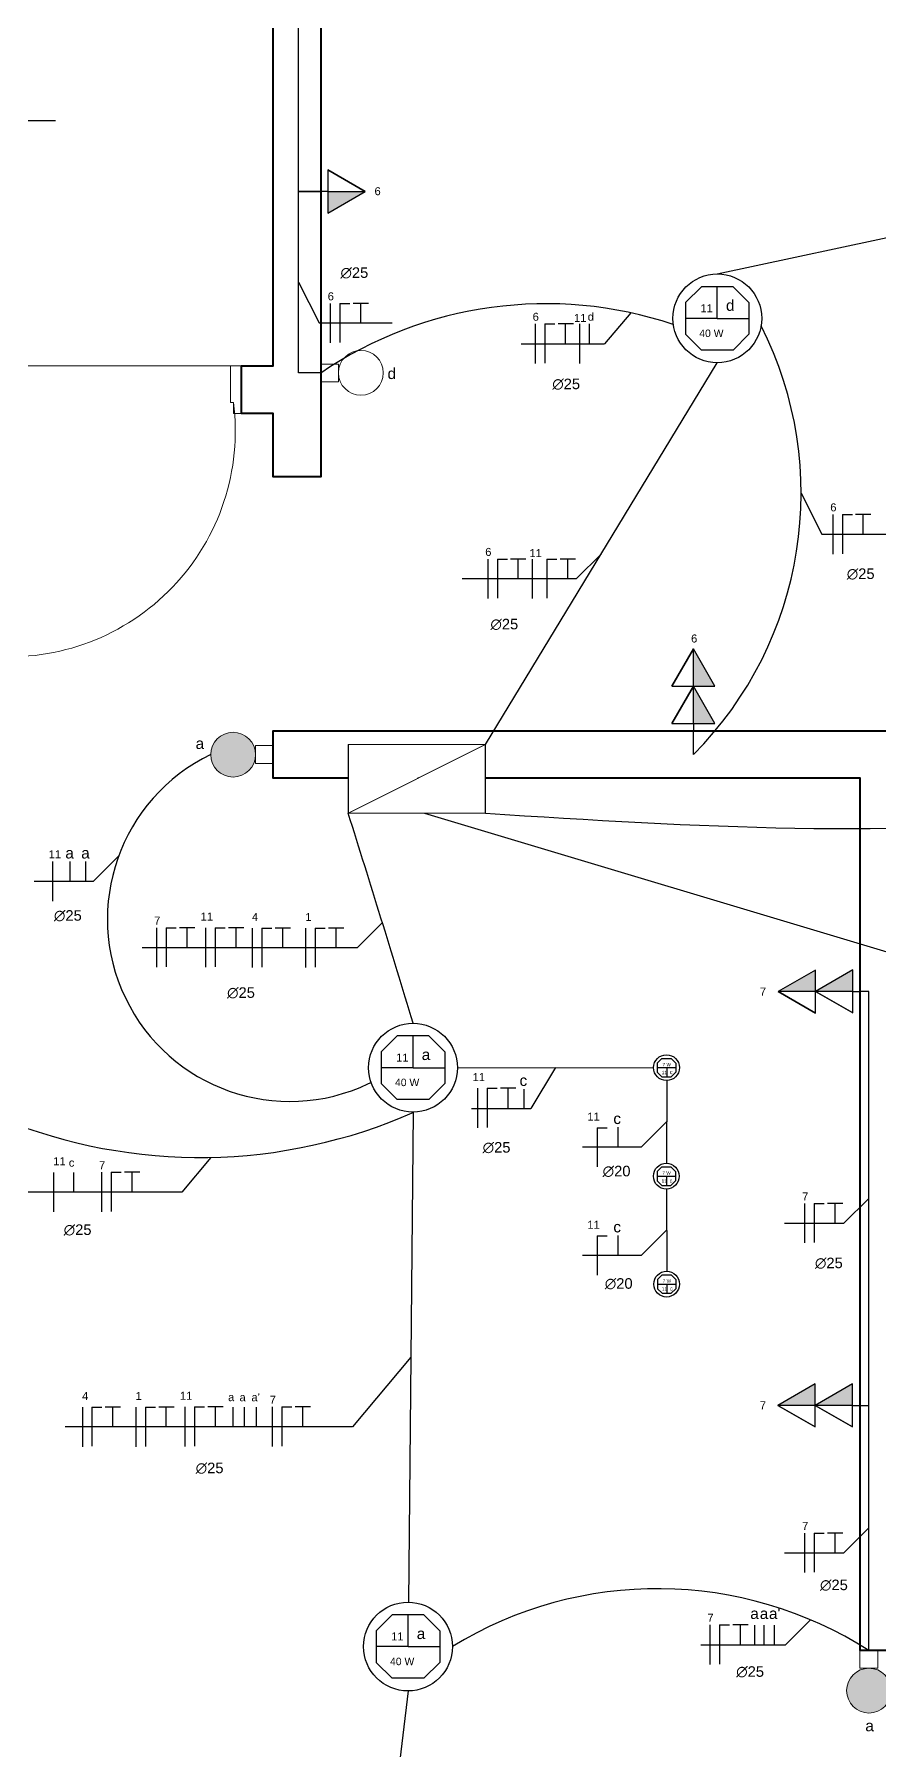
# Model space of a CAD drawing. Header units: millimetres. Extents: x 2991 to 3503, y 2795 to 2987.
# Drawn here: x 3081.73 to 3084.39, y 2809.82 to 2815.23 of the extents above; entities that cross this region are included whole.
import ezdxf
from ezdxf.enums import TextEntityAlignment as Align

# ---------------------------------------------------------------- set-up
doc = ezdxf.new("R2010")
doc.units = ezdxf.units.MM
for name, color, linetype in [('020', 4, 'Continuous'), ('AP03', 170, 'Continuous'), ('ESCO_37_TOMADAS', 3, 'Continuous'), ('ILUMINAÇÃO', 3, 'Continuous'), ('PTF', 1, 'Continuous'), ('PTO', 1, 'Continuous'), ('TET', 172, 'Continuous')]:
    doc.layers.add(name, color=color, linetype=linetype)
doc.layers.add('ESQUADRIAS', color=250, linetype='Continuous', lineweight=9)
doc.layers.add('Plarga', color=7, linetype='Continuous', lineweight=40)
doc.styles.add('ST', font='ROMANS.SHX', dxfattribs={"height": 0.15})
doc.styles.get("Standard").update_dxf_attribs({"font": ''})
doc.styles.get('Standard').set_extended_font_data('Arial')

# ---------------------------------------------------------------- blocks, each defined once
blk = doc.blocks.new('iv')
at = {"color": 3}
for p, q in [((-0.2, 0.1), (-0.1, 0.2)), ((-0.1, 0.2), (0.1, 0.2)), ((0.1, 0.2), (0.2, 0.1)), ((-0.2, 0.1), (-0.2, -0.1)), ((0.2, 0.1), (0.2, -0.1)), ((-0.1, -0.2), (-0.2, -0.1)), ((0.2, -0.1), (0.1, -0.2)), ((-0.1, -0.2), (0.1, -0.2))]:
    blk.add_line(p, q, dxfattribs=at)
at = {"color": 1}
blk.add_circle((0, 0), 0.28, dxfattribs=at)
at = {"color": 1, "style": 'ST', "flags": 4}
blk.add_attdef('N%%D', text='', height=0.15, dxfattribs=at).set_placement((0.003, -0.074), align=Align.CENTER)
blk = doc.blocks.new('INTERRUP SIMP 1 TC')
at = {"lineweight": 5}
for p, q in [((-5, 2.5), (-5, -2.5)), ((0, 2.5), (-5, 2.5)), ((0, 2.5), (0, -2.5)), ((0, -2.5), (-5, -2.5)), ((0, 0), (0, 0))]:
    blk.add_line(p, q, dxfattribs=at)
at = {"lineweight": 5, "ltscale": 0.5}
blk.add_circle((6.33, 0.04), 6.33, dxfattribs=at)
blk = doc.blocks.new('ACAD_8x9viv6wd74lc_ACAD')
at = {"layer": 'ESCO_37_TOMADAS'}
h = blk.add_hatch(color=256, dxfattribs=at)
h.dxf.hatch_style = 1
h.set_gradient(color1=(0, 0, 255), color2=(255, 255, 0), tint=1)
h.paths.add_polyline_path([(0.0444, 0.0974, 1), (-0.0969, 0.0974, 0.412382), (-0.0267, 0.0268), (-0.0258, 0.0268, 0.412382)])
h = blk.add_hatch(color=256, dxfattribs=at)
h.dxf.hatch_style = 1
h.paths.add_polyline_path([(0.0444, 0.0974, 1), (-0.0969, 0.0974, 0.412382), (-0.0267, 0.0268), (-0.0258, 0.0268, 0.412382)])
h = blk.add_hatch(color=256, dxfattribs=at)
h.dxf.hatch_style = 1
h.paths.add_polyline_path([(-0.0969, 0.0974, 0.412382), (-0.0267, 0.0268), (-0.0258, 0.0268, 0.412382), (0.0444, 0.0974, 1)])
at = {"layer": 'ILUMINAÇÃO', "lineweight": 5, "ltscale": 0.5, "xscale": 0.01115233265064476, "yscale": 0.01115233265064476, "zscale": 0.01115233265064476, "rotation": 90}
blk.add_blockref('INTERRUP SIMP 1 TC', (-0.0258, 0.0268), dxfattribs=at)

msp = doc.modelspace()

# ---------------------------------------------------------------- linework, layer by layer
at = {"color": 3}
for p, q in [((3082.6538, 2814.8047), (3082.7714, 2814.7368)), ((3082.7714, 2814.7368), (3082.6538, 2814.8047)), ((3082.6538, 2814.7368), (3082.6312, 2814.7368)), ((3082.6538, 2814.7368), (3082.7714, 2814.7368)), ((3083.738, 2813.1775), (3083.8058, 2813.2951)), ((3083.8058, 2813.2951), (3083.738, 2813.1775)), ((3083.8058, 2813.1775), (3083.8058, 2813.2951)), ((3083.7383, 2813.0594), (3083.8062, 2813.177)), ((3083.8062, 2813.177), (3083.7383, 2813.0594)), ((3083.8062, 2813.0594), (3083.8062, 2813.177)), ((3083.8062, 2813.0594), (3083.8062, 2813.0368)), ((3084.1905, 2812.2144), (3084.0729, 2812.2144)), ((3084.1905, 2812.1466), (3084.0729, 2812.2144)), ((3084.0729, 2812.2144), (3084.1905, 2812.1466)), ((3084.3085, 2812.2148), (3084.191, 2812.2148)), ((3084.3085, 2812.147), (3084.191, 2812.2148)), ((3084.191, 2812.2148), (3084.3085, 2812.147)), ((3084.3085, 2812.2148), (3084.3312, 2812.2148)), ((3084.1897, 2810.9094), (3084.0721, 2810.9094)), ((3084.1897, 2810.8416), (3084.0721, 2810.9094)), ((3084.0721, 2810.9094), (3084.1897, 2810.8416)), ((3084.3077, 2810.9098), (3084.1901, 2810.9098)), ((3084.3077, 2810.842), (3084.1901, 2810.9098)), ((3084.1901, 2810.9098), (3084.3077, 2810.842)), ((3084.3077, 2810.9098), (3084.3304, 2810.9098))]:
    msp.add_line(p, q, dxfattribs=at)
for p, q in [((3083.8812, 2814.3368), (3083.8812, 2814.4368)), ((3083.8812, 2814.3368), (3083.7812, 2814.3368)), ((3083.8812, 2814.3368), (3083.9812, 2814.3368)), ((3082.9219, 2811.9743), (3082.9219, 2812.0743)), ((3082.9219, 2811.9743), (3082.8219, 2811.9743)), ((3082.9219, 2811.9743), (3083.0219, 2811.9743)), ((3083.7218, 2811.9745), (3083.7508, 2811.9745)), ((3083.7213, 2811.6323), (3083.7213, 2811.6033)), ((3083.7213, 2811.6323), (3083.7503, 2811.6323)), ((3083.7222, 2811.292), (3083.7222, 2811.263)), ((3083.7222, 2811.292), (3083.7512, 2811.292)), ((3082.9062, 2810.1493), (3082.9062, 2810.2493)), ((3082.9062, 2810.1493), (3082.8062, 2810.1493)), ((3082.9062, 2810.1493), (3083.0062, 2810.1493))]:
    msp.add_line(p, q)
for points in [[(3082.6538, 2814.669), (3082.7714, 2814.7368), (3082.6538, 2814.8047)], [(3083.8736, 2813.1775), (3083.8058, 2813.2951), (3083.738, 2813.1775)], [(3083.874, 2813.0594), (3083.8062, 2813.177), (3083.7383, 2813.0594)], [(3084.1905, 2812.2823), (3084.0729, 2812.2144), (3084.1905, 2812.1466)], [(3084.3085, 2812.2826), (3084.191, 2812.2148), (3084.3085, 2812.147)], [(3084.1897, 2810.9773), (3084.0721, 2810.9094), (3084.1897, 2810.8416)], [(3084.3077, 2810.9776), (3084.1901, 2810.9098), (3084.3077, 2810.842)]]:
    msp.add_lwpolyline(points, close=True, dxfattribs=at)
at = {"lineweight": 5}
msp.add_lwpolyline([(3081.5662, 2814.1868), (3082.3462, 2814.1868)], dxfattribs=at)
for points in [[(3083.6927, 2811.9745), (3083.7218, 2811.9745), (3083.7218, 2811.9454)], [(3083.6922, 2811.6323), (3083.7213, 2811.6323), (3083.7213, 2811.6033)], [(3083.6932, 2811.292), (3083.7222, 2811.292), (3083.7222, 2811.263)]]:
    msp.add_lwpolyline(points)
at = {"color": 3}
for points in [[(3082.6538, 2814.7368), (3082.6538, 2814.669), (3082.7714, 2814.7368)], [(3083.8058, 2813.1775), (3083.8736, 2813.1775), (3083.8058, 2813.2951)], [(3083.8062, 2813.0594), (3083.874, 2813.0594), (3083.8062, 2813.177)], [(3084.1905, 2812.2144), (3084.1905, 2812.2823), (3084.0729, 2812.2144)], [(3084.3085, 2812.2148), (3084.3085, 2812.2826), (3084.191, 2812.2148)], [(3084.1897, 2810.9094), (3084.1897, 2810.9773), (3084.0721, 2810.9094)], [(3084.3077, 2810.9098), (3084.3077, 2810.9776), (3084.1901, 2810.9098)]]:
    msp.add_solid(points, dxfattribs=at)
at = {"layer": '020', "lineweight": 9, "ltscale": 0.5}
for p, q in [((3083.1498, 2812.9932), (3082.7177, 2812.7765)), ((3082.7651, 2812.9932), (3082.7177, 2812.9932)), ((3082.7177, 2812.9932), (3082.7177, 2812.7765)), ((3083.1498, 2812.9932), (3082.7177, 2812.7765)), ((3082.7651, 2812.9932), (3082.7177, 2812.9932)), ((3082.7177, 2812.9932), (3082.7177, 2812.7765)), ((3083.1501, 2812.9932), (3082.718, 2812.7765)), ((3082.7655, 2812.9932), (3082.718, 2812.9932)), ((3082.718, 2812.9932), (3082.718, 2812.7765)), ((3083.1501, 2812.9932), (3082.718, 2812.7765)), ((3082.7655, 2812.9932), (3082.718, 2812.9932)), ((3082.718, 2812.9932), (3082.718, 2812.7765)), ((3083.1501, 2812.9932), (3082.718, 2812.7765)), ((3082.7655, 2812.9932), (3082.718, 2812.9932)), ((3082.718, 2812.9932), (3082.718, 2812.7765)), ((3083.1498, 2812.9932), (3082.7651, 2812.9932)), ((3083.1498, 2812.9932), (3082.7651, 2812.9932)), ((3083.1501, 2812.9932), (3082.7655, 2812.9932)), ((3083.1501, 2812.9932), (3082.7655, 2812.9932)), ((3083.1501, 2812.9932), (3082.7655, 2812.9932)), ((3083.1498, 2812.7765), (3083.1498, 2812.9932)), ((3083.1498, 2812.7765), (3083.1498, 2812.9932)), ((3083.1501, 2812.7765), (3083.1501, 2812.9932)), ((3083.1501, 2812.7765), (3083.1501, 2812.9932)), ((3083.1501, 2812.7765), (3083.1501, 2812.9932)), ((3082.7177, 2812.7765), (3082.7651, 2812.7765)), ((3082.7177, 2812.7765), (3082.7651, 2812.7765)), ((3082.718, 2812.7765), (3082.7655, 2812.7765)), ((3082.718, 2812.7765), (3082.7655, 2812.7765)), ((3082.718, 2812.7765), (3082.7655, 2812.7765)), ((3082.7651, 2812.7765), (3083.1498, 2812.7765)), ((3082.7651, 2812.7765), (3083.1498, 2812.7765)), ((3082.7655, 2812.7765), (3083.1501, 2812.7765)), ((3082.7655, 2812.7765), (3083.1501, 2812.7765)), ((3082.7655, 2812.7765), (3083.1501, 2812.7765))]:
    msp.add_line(p, q, dxfattribs=at)
at = {"layer": 'AP03'}
msp.add_line((3084.3312, 2811.5118), (3084.3312, 2811.5118), dxfattribs=at)
at = {"layer": 'ESCO_37_TOMADAS'}
for p, q in [((3082.5612, 2814.4508), (3082.6264, 2814.3224)), ((3082.6608, 2814.3839), (3082.6608, 2814.2593)), ((3082.6912, 2814.3839), (3082.6912, 2814.2605)), ((3082.6912, 2814.3839), (3082.7227, 2814.3839)), ((3082.7561, 2814.3839), (3082.7561, 2814.3222)), ((3083.6088, 2814.3544), (3083.5261, 2814.2571)), ((3082.6264, 2814.3224), (3082.8559, 2814.3224)), ((3083.3068, 2814.3194), (3083.3068, 2814.1948)), ((3083.3372, 2814.3194), (3083.3372, 2814.196)), ((3083.3372, 2814.3194), (3083.3688, 2814.3194)), ((3083.4021, 2814.3194), (3083.4021, 2814.2577)), ((3083.447, 2814.3195), (3083.447, 2814.1949)), ((3083.4774, 2814.3195), (3083.4774, 2814.2576)), ((3083.2626, 2814.2571), (3083.5261, 2814.2571)), ((3084.1455, 2813.7853), (3084.2108, 2813.657)), ((3084.2451, 2813.7185), (3084.2451, 2813.5939)), ((3084.2755, 2813.7185), (3084.2755, 2813.595)), ((3084.2755, 2813.7185), (3084.3071, 2813.7185)), ((3084.3404, 2813.7185), (3084.3404, 2813.6568)), ((3084.2108, 2813.657), (3084.4403, 2813.657)), ((3083.1574, 2813.5781), (3083.1574, 2813.4535)), ((3083.1878, 2813.5781), (3083.1878, 2813.4546)), ((3083.1878, 2813.5781), (3083.2194, 2813.5781)), ((3083.2527, 2813.5781), (3083.2527, 2813.5164)), ((3083.2975, 2813.5781), (3083.2975, 2813.4535)), ((3083.3438, 2813.5781), (3083.3438, 2813.4546)), ((3083.3438, 2813.5781), (3083.3754, 2813.5781)), ((3083.4087, 2813.5781), (3083.4087, 2813.5164)), ((3083.5157, 2813.595), (3083.437, 2813.5165)), ((3083.0774, 2813.5165), (3083.437, 2813.5165)), ((3081.7858, 2812.6241), (3081.7858, 2812.4995)), ((3081.8396, 2812.6241), (3081.8396, 2812.5624)), ((3081.8896, 2812.6241), (3081.8896, 2812.5624)), ((3081.9936, 2812.6409), (3081.915, 2812.5624)), ((3081.728, 2812.5624), (3081.915, 2812.5624)), ((3082.1136, 2812.4157), (3082.1136, 2812.2911)), ((3082.144, 2812.4157), (3082.144, 2812.2922)), ((3082.144, 2812.4157), (3082.1756, 2812.4157)), ((3082.2089, 2812.4157), (3082.2089, 2812.354)), ((3082.2681, 2812.4157), (3082.2681, 2812.2911)), ((3082.2985, 2812.4157), (3082.2985, 2812.2922)), ((3082.2985, 2812.4157), (3082.3301, 2812.4157)), ((3082.3634, 2812.4157), (3082.3634, 2812.3532)), ((3082.4149, 2812.4146), (3082.4149, 2812.29)), ((3082.4453, 2812.4146), (3082.4453, 2812.2911)), ((3082.4453, 2812.4146), (3082.4769, 2812.4146)), ((3082.5103, 2812.4146), (3082.5103, 2812.3529)), ((3082.5834, 2812.4144), (3082.5834, 2812.2898)), ((3082.6138, 2812.4144), (3082.6138, 2812.291)), ((3082.6138, 2812.4144), (3082.6454, 2812.4144)), ((3082.6787, 2812.4144), (3082.6787, 2812.3527)), ((3082.8254, 2812.4317), (3082.7467, 2812.3532)), ((3082.0675, 2812.3532), (3082.7467, 2812.3532)), ((3083.3716, 2811.9747), (3083.293, 2811.8453)), ((3083.1256, 2811.9095), (3083.1256, 2811.785)), ((3083.1561, 2811.9095), (3083.1561, 2811.7861)), ((3083.1561, 2811.9095), (3083.1876, 2811.9095)), ((3083.221, 2811.9095), (3083.221, 2811.8456)), ((3083.2717, 2811.9069), (3083.2717, 2811.8453)), ((3083.1061, 2811.8453), (3083.293, 2811.8453)), ((3083.5675, 2811.7868), (3083.5675, 2811.7251)), ((3083.7214, 2811.8036), (3083.6428, 2811.7251)), ((3083.5028, 2811.7851), (3083.5028, 2811.6616)), ((3083.5028, 2811.7851), (3083.5344, 2811.7851)), ((3082.2848, 2811.6917), (3082.1931, 2811.582)), ((3083.4558, 2811.7251), (3083.6428, 2811.7251)), ((3081.7886, 2811.6444), (3081.7886, 2811.5198)), ((3081.8514, 2811.6438), (3081.8514, 2811.582)), ((3081.9397, 2811.6445), (3081.9397, 2811.5199)), ((3081.9701, 2811.6445), (3081.9701, 2811.521)), ((3081.9701, 2811.6445), (3082.0017, 2811.6445)), ((3082.035, 2811.6445), (3082.035, 2811.5828)), ((3082.1931, 2811.582), (3081.5651, 2811.582)), ((3084.1565, 2811.5462), (3084.1565, 2811.4217)), ((3084.1869, 2811.5462), (3084.1869, 2811.4228)), ((3084.1869, 2811.5462), (3084.2185, 2811.5462)), ((3084.2518, 2811.5462), (3084.2518, 2811.4845)), ((3084.359, 2811.5622), (3084.2804, 2811.4837)), ((3083.7214, 2811.462), (3083.6428, 2811.3835)), ((3084.0935, 2811.4837), (3084.2804, 2811.4837)), ((3083.5028, 2811.444), (3083.5028, 2811.3205)), ((3083.5028, 2811.444), (3083.5344, 2811.444)), ((3083.5675, 2811.4452), (3083.5675, 2811.3835)), ((3083.4558, 2811.3835), (3083.6428, 2811.3835)), ((3082.9147, 2811.0618), (3082.7313, 2810.8424)), ((3081.8794, 2810.9041), (3081.8794, 2810.7795)), ((3081.9098, 2810.9041), (3081.9098, 2810.7806)), ((3081.9098, 2810.9041), (3081.9413, 2810.9041)), ((3081.9747, 2810.9041), (3081.9747, 2810.8424)), ((3082.0478, 2810.9039), (3082.0478, 2810.7794)), ((3082.0782, 2810.9039), (3082.0782, 2810.7805)), ((3082.0782, 2810.9039), (3082.1098, 2810.9039)), ((3082.1431, 2810.9039), (3082.1431, 2810.8422)), ((3082.2028, 2810.9048), (3082.2028, 2810.7802)), ((3082.2332, 2810.9048), (3082.2332, 2810.7813)), ((3082.2332, 2810.9048), (3082.2648, 2810.9048)), ((3082.2981, 2810.9048), (3082.2981, 2810.8431)), ((3082.3538, 2810.9045), (3082.3538, 2810.8427)), ((3082.3896, 2810.9042), (3082.3896, 2810.8424)), ((3082.4274, 2810.9042), (3082.4274, 2810.8424)), ((3082.4778, 2810.9049), (3082.4778, 2810.7803)), ((3082.5082, 2810.9049), (3082.5082, 2810.7815)), ((3082.5082, 2810.9049), (3082.5398, 2810.9049)), ((3082.5732, 2810.9049), (3082.5732, 2810.8432)), ((3082.7313, 2810.8424), (3081.8247, 2810.8424)), ((3084.1565, 2810.5073), (3084.1565, 2810.3827)), ((3084.1869, 2810.5073), (3084.1869, 2810.3839)), ((3084.1869, 2810.5073), (3084.2185, 2810.5073)), ((3084.2518, 2810.5073), (3084.2518, 2810.4456)), ((3084.359, 2810.5233), (3084.2804, 2810.4448)), ((3084.0935, 2810.4448), (3084.2804, 2810.4448)), ((3083.8578, 2810.2177), (3083.8578, 2810.0931)), ((3083.8882, 2810.2177), (3083.8882, 2810.0942)), ((3083.8882, 2810.2177), (3083.9198, 2810.2177)), ((3083.9531, 2810.2177), (3083.9531, 2810.156)), ((3083.9983, 2810.2169), (3083.9983, 2810.1552)), ((3084.0283, 2810.2169), (3084.0283, 2810.1552)), ((3084.0604, 2810.2169), (3084.0604, 2810.1552)), ((3084.1752, 2810.2337), (3084.0965, 2810.1552)), ((3083.8295, 2810.1552), (3084.0965, 2810.1552))]:
    msp.add_line(p, q, dxfattribs=at)
for points in [[(3082.7814, 2814.3839), (3082.7561, 2814.3839), (3082.7331, 2814.3839)], [(3083.4275, 2814.3194), (3083.4021, 2814.3194), (3083.3792, 2814.3194)], [(3084.3658, 2813.7185), (3084.3404, 2813.7185), (3084.3175, 2813.7185)], [(3083.278, 2813.5781), (3083.2527, 2813.5781), (3083.2297, 2813.5781)], [(3083.434, 2813.5781), (3083.4087, 2813.5781), (3083.3857, 2813.5781)], [(3082.2342, 2812.4157), (3082.2089, 2812.4157), (3082.186, 2812.4157)], [(3082.3887, 2812.4157), (3082.3634, 2812.4157), (3082.3405, 2812.4157)], [(3082.5356, 2812.4146), (3082.5103, 2812.4146), (3082.4873, 2812.4146)], [(3082.7041, 2812.4144), (3082.6787, 2812.4144), (3082.6558, 2812.4144)], [(3083.2463, 2811.9095), (3083.221, 2811.9095), (3083.198, 2811.9095)], [(3082.0603, 2811.6445), (3082.035, 2811.6445), (3082.0121, 2811.6445)], [(3084.2772, 2811.5462), (3084.2518, 2811.5462), (3084.2289, 2811.5462)], [(3082, 2810.9041), (3081.9747, 2810.9041), (3081.9517, 2810.9041)], [(3082.1685, 2810.9039), (3082.1431, 2810.9039), (3082.1202, 2810.9039)], [(3082.3235, 2810.9048), (3082.2981, 2810.9048), (3082.2752, 2810.9048)], [(3082.5985, 2810.9049), (3082.5732, 2810.9049), (3082.5502, 2810.9049)], [(3084.2772, 2810.5073), (3084.2518, 2810.5073), (3084.2289, 2810.5073)], [(3083.9785, 2810.2177), (3083.9531, 2810.2177), (3083.9302, 2810.2177)]]:
    msp.add_lwpolyline(points, dxfattribs=at)
at = {"layer": 'ESQUADRIAS'}
msp.add_lwpolyline([(3082.3812, 2814.1868), (3082.3812, 2814.0368), (3082.3562, 2814.0368), (3082.3562, 2814.0718), (3082.3462, 2814.0718), (3082.3462, 2814.1868)], close=True, dxfattribs=at)
msp.add_arc((3081.6489, 2813.9825), 0.7128, 265.352, 7.196, dxfattribs=at)
at = {"layer": 'ILUMINAÇÃO', "color": 3}
msp.add_line((3081.3882, 2814.9604), (3081.7948, 2814.9604), dxfattribs=at)
at = {"layer": 'Plarga'}
msp.add_lwpolyline([(3087.2062, 2815.7868), (3088.5812, 2815.7868), (3088.5812, 2815.6368), (3082.6312, 2815.6368), (3082.6312, 2813.8368), (3082.4812, 2813.8368), (3082.4812, 2814.0368), (3082.3812, 2814.0368), (3082.3812, 2814.1868), (3082.4812, 2814.1868), (3082.4812, 2815.8368), (3082.6312, 2815.8368), (3082.6312, 2815.7868), (3086.8062, 2815.7868), (3086.8062, 2815.8368), (3087.2062, 2815.8368)], close=True, dxfattribs=at)
for points in [[(3082.718, 2812.8868), (3082.4812, 2812.8868), (3082.4812, 2813.0368), (3085.1312, 2813.0368), (3085.1312, 2814.3868), (3087.7812, 2814.3868), (3087.7812, 2813.8868), (3087.6312, 2813.8868), (3087.6312, 2814.2368), (3085.2812, 2814.2368), (3085.2812, 2813.0368), (3085.3312, 2813.0368), (3085.3312, 2812.8868), (3084.4812, 2812.8868), (3084.4812, 2810.2868), (3084.5312, 2810.2868), (3084.5312, 2810.1368), (3084.3312, 2810.1368), (3084.3312, 2812.8868), (3083.1498, 2812.8868)], [(3082.938, 2812.8868), (3082.9376, 2812.8868)]]:
    msp.add_lwpolyline(points, dxfattribs=at)
at = {"layer": 'TET'}
for p, q in [((3082.5612, 2814.7368), (3082.5612, 2815.6655)), ((3083.8812, 2814.4768), (3086.2443, 2814.9825)), ((3082.5612, 2814.1647), (3082.5612, 2814.7368)), ((3082.5612, 2814.7368), (3082.6312, 2814.7368)), ((3082.6312, 2814.7368), (3082.5612, 2814.7368)), ((3083.1501, 2812.9932), (3083.8812, 2814.1968)), ((3082.6312, 2814.1647), (3082.5612, 2814.1647)), ((3083.8062, 2812.9618), (3083.8062, 2813.0368)), ((3082.9578, 2812.7765), (3086.4562, 2811.7268)), ((3084.359, 2812.2146), (3084.3312, 2812.2146)), ((3084.359, 2810.9098), (3084.359, 2812.2146)), ((3083.0619, 2811.9743), (3083.6813, 2811.975)), ((3082.7819, 2811.9243), (3082.7901, 2811.9272)), ((3083.7219, 2811.9344), (3083.7209, 2811.6728)), ((3082.9219, 2811.8343), (3082.9075, 2810.2893)), ((3083.7209, 2811.5915), (3083.7219, 2811.3325)), ((3084.3304, 2810.9098), (3084.359, 2810.9098)), ((3084.359, 2810.1368), (3084.359, 2810.9098)), ((3082.9062, 2810.0093), (3082.7312, 2808.5268))]:
    msp.add_line(p, q, dxfattribs=at)
for centre, radius, start, end in [((3083.3414, 2813.1183), 1.2646, 71.5113, 124.1688), ((3082.9767, 2813.7853), 1.1688, 315.2065, 26.8793), ((3082.5337, 2812.4432), 0.5752, 115.7136, 295.5645), ((3037.7804, 2798.5527), 47.1346, 16.72156, 17.5639), ((3082.2505, 2813.3488), 1.6575, 247.6937, 293.9739), ((3083.6926, 2809.0948), 1.2369, 57.3981, 121.5109)]:
    msp.add_arc(centre, radius, start, end, dxfattribs=at)
msp.add_open_spline([(3083.1501, 2812.7765), (3084.4646, 2812.6942), (3085.779, 2812.6118), (3086.4562, 2813.4968)], degree=3, dxfattribs=at)

# ---------------------------------------------------------------- block references
at = {"layer": 'AP03'}
for p, rotation in [((3082.4522, 2812.9876), 89.99999999999997), ((3084.3332, 2810.1078), 180)]:
    msp.add_blockref('ACAD_8x9viv6wd74lc_ACAD', p, dxfattribs=dict(at, rotation=rotation))
at = {"layer": 'ILUMINAÇÃO', "lineweight": 5, "ltscale": 0.5, "xscale": 0.01115233265064476, "yscale": 0.01115233265064476, "zscale": 0.01115233265064476}
msp.add_blockref('INTERRUP SIMP 1 TC', (3082.6869, 2814.1647), dxfattribs=at)
at = {"layer": 'PTO', "xscale": 0.5, "yscale": 0.5, "zscale": 0.5, "rotation": 270}
for p in [(3083.8812, 2814.3368), (3082.9219, 2811.9743), (3082.9062, 2810.1493)]:
    msp.add_blockref('iv', p, dxfattribs=at)
at = {"layer": 'PTO', "xscale": 0.1450976010525098, "yscale": 0.1450976010525098, "zscale": 0.1450976010525098}
for p in [(3083.721, 2811.9745), (3083.7205, 2811.6323), (3083.7215, 2811.292)]:
    msp.add_blockref('iv', p, dxfattribs=at)

# ---------------------------------------------------------------- texts
at = {"layer": 'ESCO_37_TOMADAS'}
for s, height, p in [('40 W', 0.02349, (3083.8244, 2814.2781)), ('7 W', 0.01066, (3083.7086, 2811.979)), ('40 W', 0.02349, (3082.8651, 2811.9162)), ('7 W', 0.01066, (3083.7081, 2811.6369)), ('7 W', 0.01066, (3083.7091, 2811.2966)), ('40 W', 0.02349, (3082.8494, 2810.0906))]:
    msp.add_text(s, height=height, dxfattribs=at).set_placement(p)
for s, width, gutter_width, insert, char_height, attachment_point in [('6', 0.000485, 0.1261, (3082.8005, 2814.7503), 0.0252, 1), ('6', 0.000485, 0.1261, (3082.653, 2814.419), 0.0252, 1), ('{\\fArial Unicode MS|b0|i0|c0|p2;d}', 0.012117, 0.1729, (3083.9087, 2814.3951), 0.034571, 1), ('6', 0.000485, 0.1261, (3083.2991, 2814.3545), 0.0252, 1), ('11', 0.000485, 0.1261, (3083.4295, 2814.3508), 0.02522, 1), ('{\\fArial Unicode MS|b0|i0|c0|p2;d}', 0.000485, 0.1261, (3083.4727, 2814.3547), 0.025224, 1), ('11', 0.000485, 0.1261, (3083.8279, 2814.3814), 0.02522, 1), ('{\\fArial Unicode MS|b0|i0|c0|p2;d}', 0.012117, 0.1729, (3082.8416, 2814.1802), 0.034571, 1), ('6', 0.000485, 0.1261, (3084.2374, 2813.7536), 0.0252, 1), ('6', 0.000485, 0.1261, (3083.1496, 2813.6131), 0.0252, 1), ('11', 0.000485, 0.1261, (3083.2888, 2813.6094), 0.02522, 1), ('6', 0.000485, 0.1261, (3083.7986, 2813.3401), 0.0252, 1), ('a', 0.012117, 0.1729, (3082.2365, 2813.0139), 0.0346, 1), ('{\\fArial Unicode MS|b0|i0|c0|p2;11}', 0.000485, 0.1261, (3081.7732, 2812.6599), 0.025224, 1), ('a', 0.012117, 0.1729, (3081.8258, 2812.6686), 0.0346, 1), ('a', 0.012117, 0.1729, (3081.8758, 2812.6686), 0.0346, 1), ('7', 0.000485, 0.1261, (3082.1058, 2812.4507), 0.0252, 1), ('{\\fArial Unicode MS|b0|i0|c0|p2;11}', 0.000485, 0.1261, (3082.2523, 2812.4635), 0.025224, 1), ('4', 0.000485, 0.1261, (3082.4141, 2812.4624), 0.0252, 1), ('1', 0.000485, 0.1261, (3082.5825, 2812.4622), 0.0252, 1), ('7', 0.000485, 0.1261, (3084.0155, 2812.2269), 0.0252, 1), ('11', 0.000485, 0.1261, (3082.8686, 2812.0189), 0.02522, 1), ('a', 0.012117, 0.1729, (3082.9494, 2812.0331), 0.0346, 1), ('{\\fArial Unicode MS|b0|i0|c0|p2;11}', 0.000485, 0.1261, (3083.1098, 2811.9574), 0.025224, 1), ('{\\fArial Unicode MS|b0|i0|c0|p2;11}', 0.000204, 0.053, (3083.7061, 2811.9645), 0.010598, 1), ('{\\fArial Unicode MS|b0|i0|c0|p2;c}', 0.00439, 0.0626, (3083.7314, 2811.9666), 0.012526, 1), ('{\\fArial Unicode MS|b0|i0|c0|p2;c}', 0.012117, 0.1729, (3083.2578, 2811.9515), 0.034571, 1), ('11', 0.000485, 0.1261, (3083.4716, 2811.8329), 0.02522, 1), ('{\\fArial Unicode MS|b0|i0|c0|p2;c}', 0.012117, 0.1729, (3083.5536, 2811.8313), 0.034571, 1), ('11', 0.000485, 0.1261, (3081.7877, 2811.6922), 0.02522, 1), ('{\\fArial Unicode MS|b0|i0|c0|p2;c}', 0.000485, 0.1261, (3081.8367, 2811.6875), 0.025224, 1), ('7', 0.000485, 0.1261, (3081.9319, 2811.6796), 0.0252, 1), ('{\\fArial Unicode MS|b0|i0|c0|p2;11}', 0.000204, 0.053, (3083.7056, 2811.6223), 0.010598, 1), ('{\\fArial Unicode MS|b0|i0|c0|p2;c}', 0.00439, 0.0626, (3083.7309, 2811.6244), 0.012526, 1), ('7', 0.000485, 0.1261, (3084.1488, 2811.5813), 0.0252, 1), ('11', 0.000485, 0.1261, (3083.4716, 2811.4918), 0.02522, 1), ('{\\fArial Unicode MS|b0|i0|c0|p2;c}', 0.012117, 0.1729, (3083.5536, 2811.4897), 0.034571, 1), ('{\\fArial Unicode MS|b0|i0|c0|p2;11}', 0.000204, 0.053, (3083.7066, 2811.2821), 0.010598, 1), ('{\\fArial Unicode MS|b0|i0|c0|p2;c}', 0.00439, 0.0626, (3083.7319, 2811.2842), 0.012526, 1), ('4', 0.000485, 0.1261, (3081.8785, 2810.9519), 0.0252, 1), ('1', 0.000485, 0.1261, (3082.047, 2810.9518), 0.0252, 1), ('11', 0.000485, 0.1261, (3082.1871, 2810.9526), 0.02522, 1), ('a', 0.000485, 0.1261, (3082.339, 2810.9482), 0.0252, 1), ('a', 0.000485, 0.1261, (3082.3749, 2810.9479), 0.0252, 1), ("a'", 0.000485, 0.1261, (3082.4126, 2810.9479), 0.02522, 1), ('7', 0.000485, 0.1261, (3082.4701, 2810.94), 0.0252, 1), ('7', 0.000485, 0.1261, (3084.0153, 2810.9226), 0.0252, 1), ('7', 0.000485, 0.1261, (3084.1488, 2810.5424), 0.0252, 1), ("{\\fArial Unicode MS|b0|i0|c0|p2;a'}", 0.012117, 0.1729, (3084.0802, 2810.2708), 0.034571, 3), ('7', 0.000485, 0.1261, (3083.8501, 2810.2528), 0.0252, 1), ('{\\fArial Unicode MS|b0|i0|c0|p2;a}', 0.012117, 0.1729, (3084.0121, 2810.2708), 0.034571, 3), ('{\\fArial Unicode MS|b0|i0|c0|p2;a}', 0.012117, 0.1729, (3084.0421, 2810.2708), 0.034571, 3), ('11', 0.000485, 0.1261, (3082.8529, 2810.1939), 0.02522, 1), ('a', 0.012117, 0.1729, (3082.9337, 2810.2076), 0.0346, 1), ('a', 0.012117, 0.1729, (3084.348, 2809.9169), 0.0346, 1)]:
    msp.add_mtext_dynamic_manual_height_columns(s, width=width, gutter_width=gutter_width, heights=[0], dxfattribs=dict(at, insert=insert, char_height=char_height, attachment_point=attachment_point))
at = {"layer": 'PTF', "char_height": 0.03326, "width": 0.088273, "attachment_point": 1}
for s, insert in [('∅25', (3082.6932, 2814.4977)), ('∅25', (3083.361, 2814.1469)), ('∅25', (3084.2895, 2813.5484)), ('∅25', (3083.166, 2813.3896)), ('∅25', (3081.7899, 2812.471)), ('∅25', (3082.3358, 2812.2278)), ('∅25', (3083.1416, 2811.7399)), ('∅20', (3083.5199, 2811.6651)), ('∅25', (3081.8207, 2811.4803)), ('∅25', (3084.1892, 2811.3755)), ('∅20', (3083.5266, 2811.3107)), ('∅25', (3082.2368, 2810.7291)), ('∅25', (3084.2052, 2810.3604)), ('∅25', (3083.9409, 2810.0872))]:
    msp.add_mtext(s, dxfattribs=dict(at, insert=insert))

doc.saveas('drawing.dxf')
